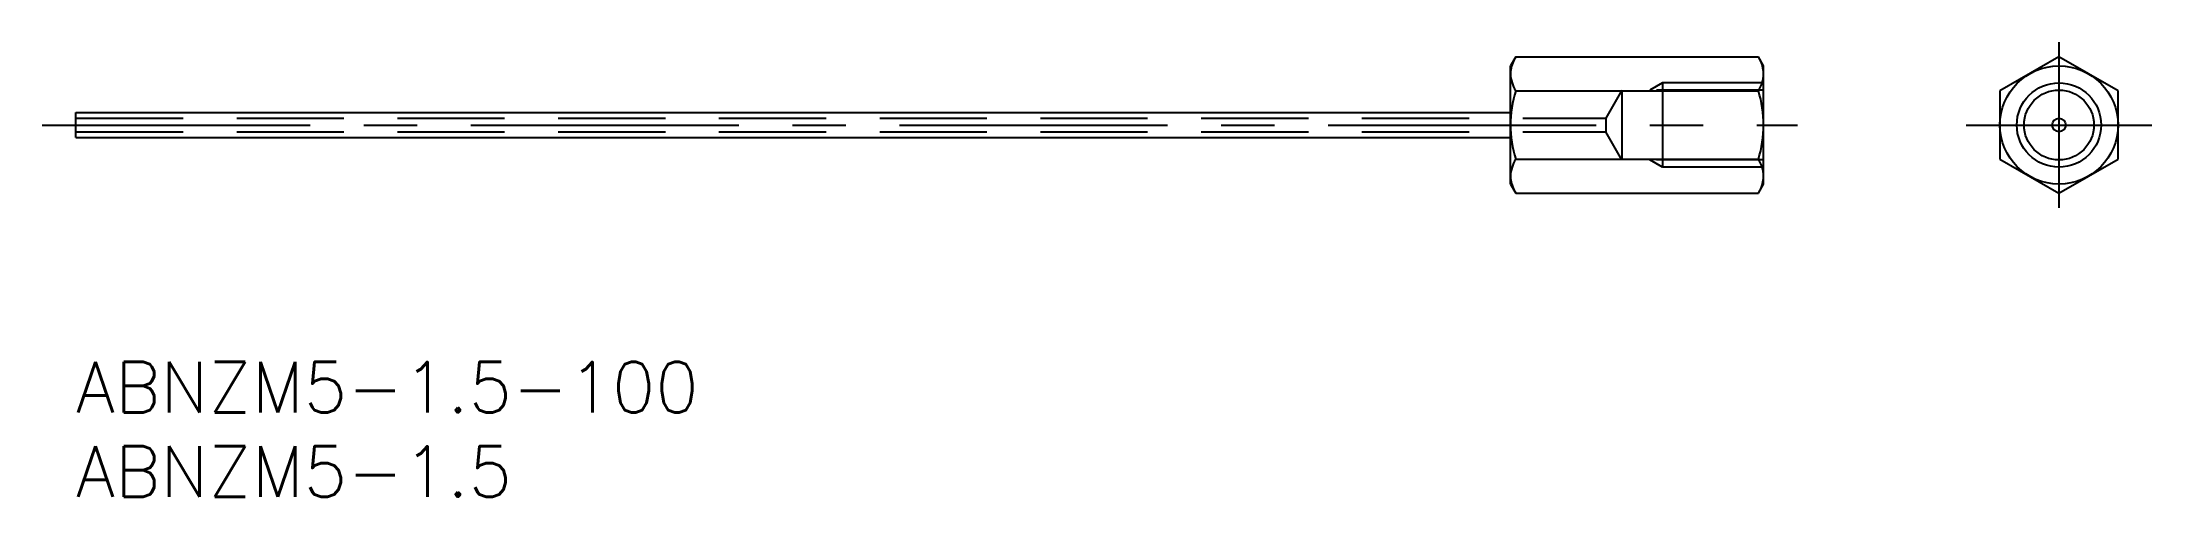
# Model space of a CAD drawing. Extents: x -2 to 123, y -8 to 19.
import ezdxf

# ---------------------------------------------------------------- set-up
doc = ezdxf.new("R2010")
doc.units = 0
doc.header["$LTSCALE"] = 0.5
doc.linetypes.add('CENTER', pattern=[50.8, 31.75, -6.35, 6.35, -6.35])
doc.linetypes.add('DASHED', pattern=[19.05, 12.7, -6.35])
for name, color, linetype in [('MSM_CENTER', 1, 'CENTER'), ('MSM_CONTINUOUS', 7, 'CONTINUOUS'), ('MSM_DASHED', 4, 'DASHED'), ('MSM_NARROW', 5, 'CONTINUOUS'), ('MSM_PART_NUMBER', 7, 'CONTINUOUS')]:
    doc.layers.add(name, color=color, linetype=linetype)
doc.styles.get("Standard").update_dxf_attribs({"font": 'txt.shx', "height": 3, "bigfont": 'bigfont.shx'})

# ---------------------------------------------------------------- blocks, each defined once
blk = doc.blocks.new('*U3')
at = {"layer": 'MSM_PART_NUMBER'}
blk.add_text('ABNZM5-1.5-100', height=3, dxfattribs=at).set_placement((0, -3))
blk = doc.blocks.new('*U4')
at = {"layer": 'MSM_PART_NUMBER'}
blk.add_text('ABNZM5-1.5', height=3, dxfattribs=at).set_placement((0, -8))

msp = doc.modelspace()

# ---------------------------------------------------------------- linework, layer by layer
at = {"layer": 'MSM_CENTER'}
for p, q in [((117.5, 18.95), (117.5, 9.13)), ((-2, 14.04), (102, 14.04)), ((112, 14.04), (123, 14.04))]:
    msp.add_line(p, q, dxfattribs=at)
at = {"layer": 'MSM_CONTINUOUS'}
for p, q in [((85.31, 18.08), (85, 17.54)), ((85, 10.54), (85, 17.54)), ((85.31, 18.08), (99.69, 18.08)), ((100, 17.54), (99.69, 18.08)), ((100, 10.54), (100, 17.54)), ((117.5, 18.08), (114, 16.06)), ((121, 16.06), (117.5, 18.08)), ((85.31, 16.06), (99.69, 16.06)), ((114, 16.06), (114, 12.02)), ((121, 12.02), (121, 16.06)), ((0, 13.29), (0, 14.79)), ((0, 14.79), (85, 14.79)), ((0, 13.29), (85, 13.29)), ((85.31, 12.02), (99.69, 12.02)), ((114, 12.02), (117.5, 10)), ((117.5, 10), (121, 12.02)), ((85, 10.54), (85.31, 10)), ((99.69, 10), (100, 10.54)), ((85.31, 10), (99.69, 10))]:
    msp.add_line(p, q, dxfattribs=at)
for radius in [3.5, 2.07, 0.4]:
    msp.add_circle((117.5, 14.04), radius, dxfattribs=at)
for centre, radius, start, end in [((86.97, 17.02), 1.97, 152.7918, 177.7128), ((98.03, 17.02), 1.97, 2.2872, 27.2082), ((87.01, 17.14), 2.01, 181.9761, 212.4081), ((97.99, 17.14), 2.01, 327.5919, 358.0239), ((91.69, 14.04), 6.69, 162.412, 197.588), ((93.31, 14.04), 6.69, 342.412, 17.588), ((87.01, 10.94), 2.01, 147.5919, 178.0239), ((97.99, 10.94), 2.01, 1.9761, 32.4081), ((86.97, 11.07), 1.97, 182.2872, 207.2082), ((98.03, 11.07), 1.97, 332.7918, 357.7128)]:
    msp.add_arc(centre, radius, start, end, dxfattribs=at)
at = {"layer": 'MSM_DASHED'}
for p, q in [((94, 16.54), (93.25, 16.11)), ((100, 16.54), (94, 16.54)), ((94, 16.54), (94, 11.54)), ((91.6, 16.11), (90.64, 14.44)), ((100, 16.11), (91.6, 16.11)), ((91.6, 16.11), (91.6, 11.97)), ((0, 14.44), (90.64, 14.44)), ((90.64, 14.44), (90.64, 13.64)), ((0, 13.64), (90.64, 13.64)), ((91.6, 11.97), (90.64, 13.64)), ((100, 11.97), (91.6, 11.97)), ((94, 11.54), (93.25, 11.97)), ((100, 11.54), (94, 11.54))]:
    msp.add_line(p, q, dxfattribs=at)
at = {"layer": 'MSM_NARROW'}
msp.add_circle((117.5, 14.04), 2.5, dxfattribs=at)

# ---------------------------------------------------------------- block references
at = {"layer": 'MSM_CONTINUOUS'}
for name in ['*U3', '*U4']:
    msp.add_blockref(name, (0, 0), dxfattribs=at)

doc.saveas('drawing.dxf')
